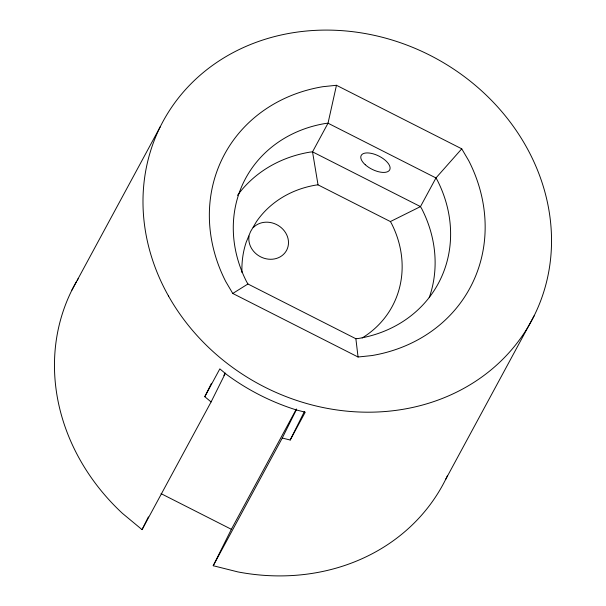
<?xml version="1.0" encoding="UTF-8"?>
<svg xmlns="http://www.w3.org/2000/svg" width="606" height="606" viewBox="0 0 606 606"><rect width="100%" height="100%" fill="white"/><g stroke="black" fill="none" stroke-linecap="round" stroke-linejoin="round"><path stroke-width="0.91" d="M336.466 85.279L322.816 86.703A159.673 141.243 28.4 0 0 225.758 281.563L232.765 293.463L358.055 357.01L371.698 355.586A159.673 141.243 28.4 0 0 468.756 160.734L461.749 148.834L336.466 85.279L328.02 123.2L312.529 151.848L318.029 184.86L390.385 221.561L391.446 223.372A104.202 92.173 28.4 0 1 362.176 337.959M241.983 272.564A104.202 92.173 28.4 0 1 246.172 242.279L250.589 231.568L256.474 221.599A104.202 92.173 28.4 0 1 315.953 185.08L318.029 184.86M76.311 281.881A209.494 185.315 28.4 0 0 122.42 513.35L142.054 529.629L211.093 401.937L204.79 396.703L211.464 383.31M142.054 529.629L148.379 516.926M211.093 401.937L225.44 373.137M447.569 475.422A209.494 185.315 28.4 0 1 237.878 571.912L213.221 565.731L231.363 529.303L296.372 409.073M213.221 565.731L282.26 438.04L296.614 409.232M282.26 438.04L290.191 440.024L304.371 411.557M71.925 290.092L160.446 126.389M204.79 396.703L219.834 368.872L226.659 374.531A209.494 185.315 28.4 0 0 296.667 410.042L305.235 412.194L290.191 440.024M223.864 375.462L224.758 373.804M445.554 479.611L534.075 315.908M461.749 148.834L435.964 177.952L420.473 206.601L390.385 221.561M232.765 293.463L247.93 283.987L355.873 338.739L358.457 338.466A129.684 114.716 28.4 0 0 437.29 180.209L435.964 177.952L328.02 123.2L325.437 123.472A129.684 114.716 28.4 0 0 246.604 281.729L247.93 283.987M161.037 493.625L231.363 529.303M355.873 338.739L358.055 357.01M77.25 280.267A209.494 185.315 28.4 0 1 78.197 278.662M253.202 227.667A20.354 18.006 28.4 0 1 285.638 232.81A20.354 18.006 28.4 0 1 272.488 259.209A20.354 18.006 28.4 0 1 249.051 236.007M429.23 297.629A129.684 114.716 28.4 0 0 421.799 208.858L420.473 206.601L312.529 151.848L309.946 152.121A129.684 114.716 28.4 0 0 237.491 195.367M168.491 295.993A209.494 185.315 28.4 0 0 522.243 335.951A209.494 185.315 28.4 0 0 351.041 31.489A209.494 185.315 28.4 0 0 168.491 295.993M365.259 164.726A15.961 7.439 26.5 0 0 389.681 169.892A15.961 7.439 26.5 0 0 371.395 153.386A15.961 7.439 26.5 0 0 365.259 164.726"/></g></svg>
